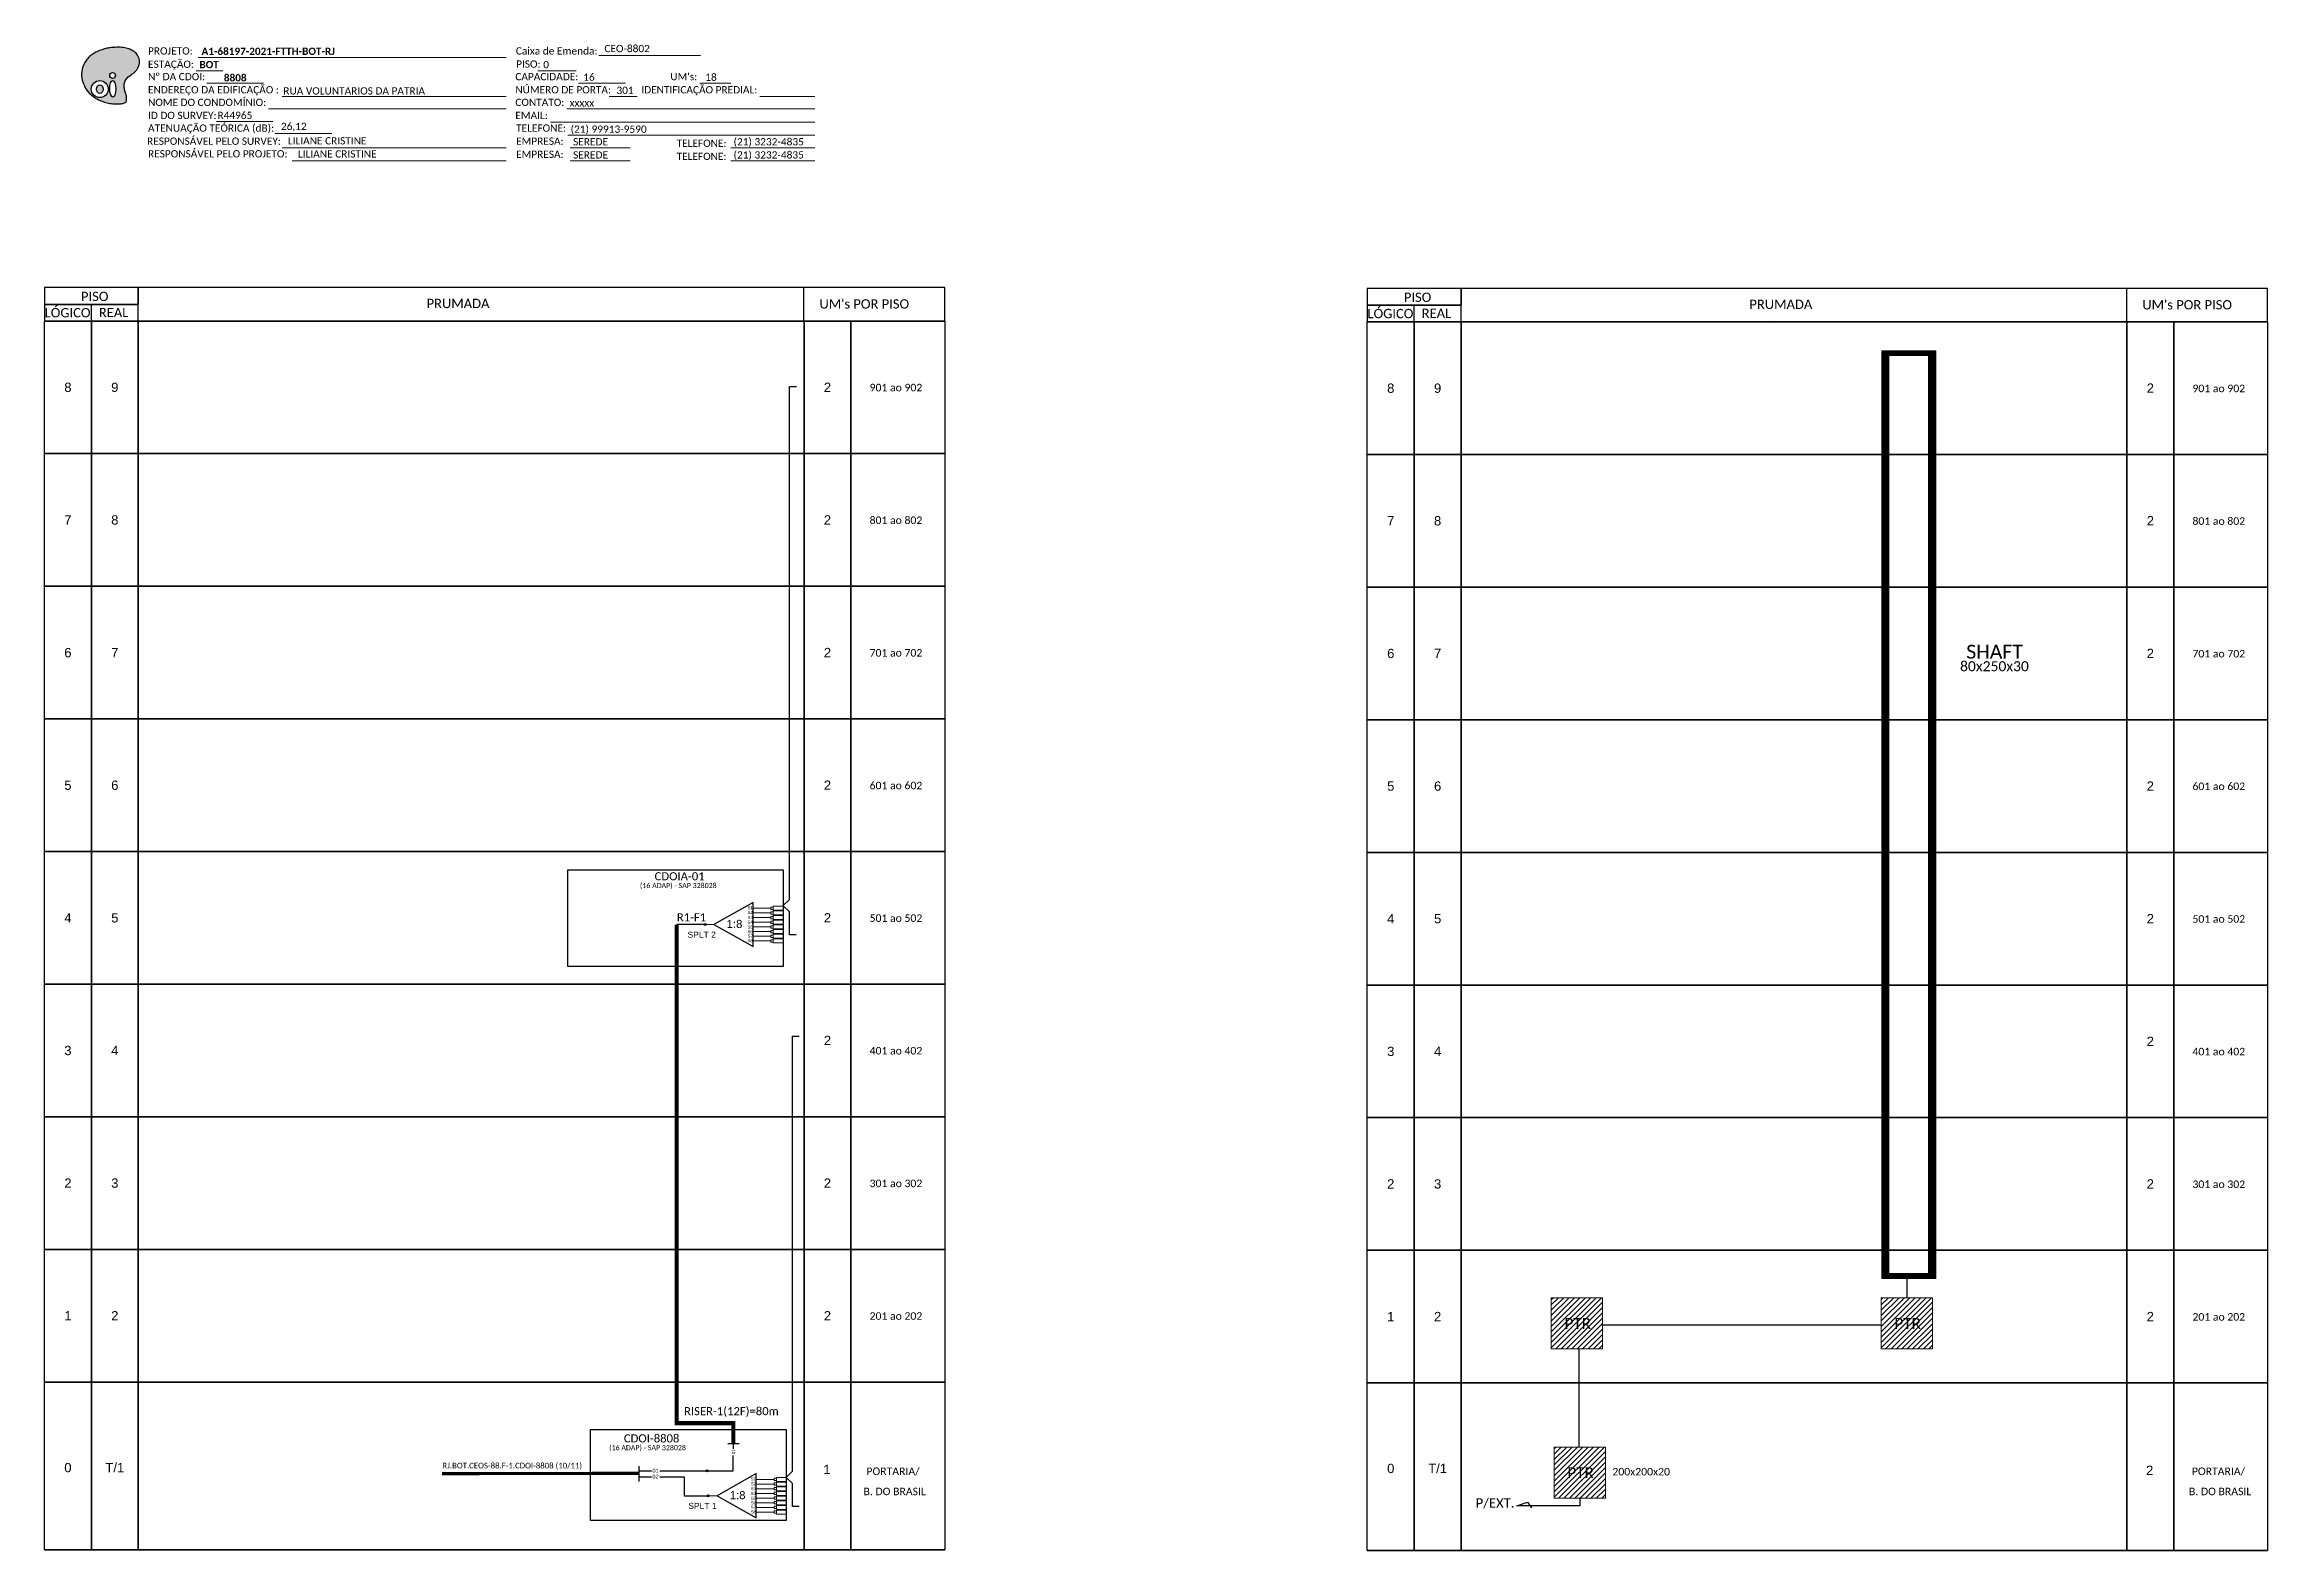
# Model space of a CAD drawing. Header units: metres. Extents: x -36 to 587728, y -8 to 9716578.
# Drawn here: x 585792 to 586340, y 9715701 to 9716073 of the extents above; entities that cross this region are included whole.
import ezdxf
from ezdxf.enums import TextEntityAlignment as Align

# ---------------------------------------------------------------- set-up
doc = ezdxf.new("R2010")
doc.units = ezdxf.units.M
doc.header["$LTSCALE"] = 0.5
doc.header["$MEASUREMENT"] = 0
doc.header["$PDMODE"] = 33
doc.header["$PDSIZE"] = 1e-05
doc.styles.add('ARIAL', font='arial.ttf')
doc.styles.get("Standard").update_dxf_attribs({"font": 'arial.ttf'})
doc.styles.add('WMF-Calibri0', font='CALIBRI.TTF')
doc.styles.add('WMF-Calibri1', font='CALIBRIB.TTF')
doc.linetypes.add('RESERVA', pattern='A,0.5,-0.15,["RESERVA",Standard,S=0.18,R=0,X=0,Y=-0.1],-1.3', length=1.95)

# ---------------------------------------------------------------- blocks, each defined once
blk = doc.blocks.new('SPLT_1-8_SC-APC')
at = {"color": 1}
blk.add_lwpolyline([(-7.37, -2.1), (-17.04, -7.55), (-7.37, -13), (-7.37, -2.1)], dxfattribs=at)
at = {"color": 3, "lineweight": 0}
for points in [[(-2.99, -3.51), (-7.37, -3.51)], [(-7.37, -4.66), (-2.99, -4.66)], [(-2.41, -3.02), (-2.41, -4)], [(-2.41, -3.02), (0, -3.02)], [(-2.41, -4), (0, -4)], [(-2.41, -4.17), (-2.41, -5.16)], [(-2.41, -4.17), (0, -4.17)], [(-2.41, -5.16), (0, -5.16)], [(-2.41, -5.32), (-2.41, -6.31)], [(-2.41, -5.32), (0, -5.32)], [(-7.37, -5.82), (-2.99, -5.82)], [(-7.37, -6.97), (-2.99, -6.97)], [(-7.37, -8.12), (-2.99, -8.12)], [(-7.37, -9.28), (-2.99, -9.28)], [(-7.37, -10.43), (-2.99, -10.43)], [(-2.41, -6.31), (0, -6.31)], [(-2.41, -6.48), (-2.41, -7.46)], [(-2.41, -6.48), (0, -6.48)], [(-2.41, -7.46), (0, -7.46)], [(-2.41, -7.63), (-2.41, -8.62)], [(-2.41, -7.63), (0, -7.63)], [(-2.41, -8.62), (0, -8.62)], [(-2.41, -8.78), (-2.41, -9.77)], [(-2.41, -8.78), (0, -8.78)], [(-2.41, -9.77), (0, -9.77)], [(-2.41, -9.94), (-2.41, -10.92)], [(-2.41, -9.94), (0, -9.94)], [(-2.41, -10.92), (0, -10.92)], [(-7.37, -11.58), (-2.99, -11.58)], [(-2.41, -11.09), (-2.41, -12.08)], [(-2.41, -11.09), (0, -11.09)], [(-2.41, -12.08), (0, -12.08)]]:
    blk.add_lwpolyline(points, dxfattribs=at)
for points in [[(-2.99, -3.22), (-2.41, -3.22), (-2.41, -3.8), (-2.99, -3.8)], [(-2.99, -4.38), (-2.41, -4.38), (-2.41, -4.95), (-2.99, -4.95)], [(-2.99, -5.53), (-2.41, -5.53), (-2.41, -6.1), (-2.99, -6.1)], [(-2.99, -6.68), (-2.41, -6.68), (-2.41, -7.26), (-2.99, -7.26)], [(-2.99, -7.84), (-2.41, -7.84), (-2.41, -8.41), (-2.99, -8.41)], [(-2.99, -8.99), (-2.41, -8.99), (-2.41, -9.56), (-2.99, -9.56)], [(-2.99, -10.14), (-2.41, -10.14), (-2.41, -10.72), (-2.99, -10.72)], [(-2.99, -11.3), (-2.41, -11.3), (-2.41, -11.87), (-2.99, -11.87)]]:
    blk.add_lwpolyline(points, close=True, dxfattribs=at)
at = {"color": 1, "lineweight": 0}
blk.add_lwpolyline([(-17.04, -7.55), (-19.26, -7.55)], dxfattribs=at)
at = {"color": 1, "style": 'ARIAL'}
for s, height, p in [('S1', 0.75, (-8.74, -3.78)), ('S2', 0.75, (-8.74, -4.97)), ('S3', 0.75, (-8.74, -6.18)), ('1:8', 2, (-13.91, -8.4)), ('S4', 0.75, (-8.74, -7.36)), ('S5', 0.75, (-8.74, -8.57)), ('S6', 0.75, (-8.74, -9.69)), ('S7', 0.75, (-8.74, -10.78)), ('S8', 0.75, (-8.74, -11.9))]:
    blk.add_text(s, height=height, dxfattribs=at).set_placement(p)
blk = doc.blocks.new('SPLITTER_')
blk.add_point((0, 0))
at = {"style": 'ARIAL', "flags": 4}
blk.add_attdef('SPLT', (0, -3.26), '', height=1.5, dxfattribs=at)
blk = doc.blocks.new('OI')
h = blk.add_hatch(color=40)
edge = h.paths.add_edge_path()
edge.add_spline(control_points=[(4.35, -0.67), (3.92, -0.99), (3.26, -1.5), (2.81, -2.59), (2.9, -3.5), (3.06, -4.27), (3.31, -4.85), (3.37, -5.39), (3.4, -5.88), (3.2, -6.4), (2.54, -6.61), (1.65, -6.63), (0.55, -6.67), (-0.56, -6.42), (-1.61, -6.14), (-2.77, -5.61), (-3.92, -4.77), (-4.89, -3.7), (-5.34, -2.65), (-5.6, -1.94), (-5.85, -0.96), (-5.71, 0.47), (-5.1, 2.02), (-4.14, 3.02), (-3.3, 3.61), (-2.37, 4.16), (-1.36, 4.44), (-0.56, 4.7), (0.79, 4.85), (2.24, 4.97), (3.79, 4.57), (4.67, 4.21), (5.44, 3.65), (5.76, 2.99), (6.03, 2.21), (6.01, 1.46), (5.72, 0.64), (5.31, 0.08), (4.88, -0.38), (4.51, -0.55), (4.35, -0.67)], knot_values=[0, 0, 0, 0, 1.60434, 2.417191, 3.427595, 4.282808, 4.776746, 5.304182, 5.888771, 6.258406, 6.858137, 7.79129, 8.986195, 10.124242, 11.187857, 12.242908, 13.953784, 15.414161, 16.515391, 17.349188, 17.675853, 19.552021, 21.515531, 22.568638, 23.63245, 24.621084, 25.782718, 26.745347, 27.142653, 29.870543, 31.004649, 31.921532, 32.709589, 33.801391, 34.042471, 35.192333, 35.971461, 36.628871, 37.254359, 37.836911, 37.836911, 37.836911, 37.836911], degree=3, periodic=0)
h.paths.add_polyline_path([(1.13, -0.87, -1), (-0.04, -0.87, -1)], flags=16)
edge = h.paths.add_edge_path(flags=16)
edge.add_ellipse((0.56, -3.59), major_axis=(-0.02, 1.71), ratio=0.361305, start_angle=0, end_angle=360)
h.paths.add_polyline_path([(-0.36, -3.62, -1), (-3.8, -3.62, -1)], flags=16)
edge = h.paths.add_edge_path(flags=0)
edge.add_ellipse((-2.08, -3.62), major_axis=(0, 0.885), ratio=0.758294, start_angle=0, end_angle=360)
at = {"color": 40}
for centre, radius in [((-2.08, -3.62), 1.72), ((0.54, -0.87), 0.587)]:
    blk.add_circle(centre, radius, dxfattribs=at)
blk.add_ellipse((-2.08, -3.62), major_axis=(0, 0.885), ratio=0.758294, start_param=-3.141592653589792, end_param=3.141592653589792, dxfattribs=at)
blk.add_ellipse((0.56, -3.59), major_axis=(-0.02, 1.71), ratio=0.361305, dxfattribs=at)
at = {"color": 40, "start_tangent": (-0.800898, -0.598801), "end_tangent": (-0.800898, -0.598801)}
blk.add_spline([(4.35, -0.67), (3.2, -1.78), (2.9, -2.54), (2.92, -3.55), (3.12, -4.38), (3.28, -4.85), (3.37, -5.37), (3.35, -5.95), (3.2, -6.29), (2.66, -6.55), (1.73, -6.63), (0.54, -6.62), (-0.58, -6.41), (-1.6, -6.11), (-2.56, -5.67), (-3.95, -4.67), (-4.89, -3.56), (-5.37, -2.56), (-5.64, -1.78), (-5.72, -1.46), (-5.63, 0.42), (-4.84, 2.22), (-4.13, 2.99), (-3.27, 3.62), (-2.4, 4.09), (-1.3, 4.47), (-0.37, 4.72), (0.02, 4.77), (2.75, 4.8), (3.85, 4.53), (4.69, 4.16), (5.31, 3.68), (5.85, 2.73), (5.93, 2.5), (5.94, 1.35), (5.67, 0.62), (5.29, 0.08), (4.84, -0.36), (4.35, -0.67)], degree=3, dxfattribs=at)
blk = doc.blocks.new('CARIMBO')
at = {"color": 7, "lineweight": 0}
for points in [[(134.48, -16.3), (159.61, -16.3)], [(35.15, -20.06), (41.7, -20.06)], [(35.66, -16.79), (111.64, -16.79)], [(119.43, -20.02), (128.92, -20.02)], [(37.81, -23.14), (51.75, -23.14)], [(56.38, -26.37), (111.64, -26.37)], [(129.48, -23.14), (141.1, -23.14)], [(137.07, -26.37), (144.01, -26.37)], [(159.42, -23.14), (167.09, -23.14)], [(174.24, -26.37), (187.8, -26.37)], [(40.13, -32.55), (54.07, -32.55)], [(52.97, -29.48), (111.64, -29.48)], [(122.56, -32.72), (187.83, -32.72)], [(126.6, -29.48), (187.83, -29.48)], [(54.67, -35.52), (68.61, -35.52)], [(126.84, -35.96), (187.83, -35.96)], [(56.38, -39.07), (111.64, -39.07)], [(58.87, -42.31), (111.64, -42.31)], [(127.45, -39.07), (142.25, -39.07)], [(127.45, -42.31), (142.25, -42.31)], [(167.06, -39.07), (187.83, -39.07)], [(167.06, -42.31), (187.83, -42.31)]]:
    blk.add_lwpolyline(points, dxfattribs=at)
at = {"color": 7, "xscale": 1.213923925163967, "yscale": 1.213923925163967, "zscale": 1.213923925163967, "rotation": 0.1532896023949059}
blk.add_blockref('OI', (13.86, -20.16), dxfattribs=at)
at = {"color": 7, "lineweight": 0, "style": 'WMF-Calibri0'}
for s, height, p in [('PROJETO:', 1.793, (23.26, -16.04)), ('Caixa de Emenda:', 1.7927, (114.02, -16.04)), ('ESTAÇÃO:', 1.793, (23.26, -19.32)), ('Nº DA CDOI:', 1.7927, (23.26, -22.39)), ('CAPACIDADE:', 1.7927, (113.91, -22.39)), ('PISO:', 1.793, (114.09, -19.28)), ("UM's:", 1.793, (152.15, -22.39)), ('ENDEREÇO DA EDIFICAÇÃO :', 1.7927, (23.26, -25.63)), ('NOME DO CONDOMÍNIO:', 1.7927, (23.26, -28.74)), ('CONTATO:', 1.793, (113.91, -28.74)), ('NÚMERO DE PORTA:', 1.7927, (113.91, -25.63)), ('IDENTIFICAÇÃO PREDIAL:', 1.7927, (144.99, -25.63)), ('ATENUAÇÃO TEÓRICA (dB):', 1.7927, (23.26, -35.09)), ('ID DO SURVEY:', 1.7927, (23.26, -31.97)), ('EMAIL:', 1.793, (113.91, -31.97)), ('RESPONSÁVEL PELO SURVEY:', 1.7927, (23.02, -38.32)), ('TELEFONE:', 1.793, (114.09, -35.09)), ('EMPRESA:', 1.793, (114.09, -38.32)), ('TELEFONE:', 1.793, (153.7, -38.83)), ('RESPONSÁVEL PELO PROJETO:', 1.7927, (23.26, -41.44)), ('EMPRESA:', 1.793, (114.09, -41.56)), ('TELEFONE:', 1.793, (153.7, -42.06))]:
    blk.add_text(s, height=height, dxfattribs=at).set_placement(p)
at = {"color": 7, "lineweight": 0, "flags": 8}
for tag, p, style in [('PROJ', (36.46, -16.13), 'WMF-Calibri1'), ('CEOS-XX', (135.87, -15.46), 'WMF-Calibri0'), ('EST', (35.94, -19.41), 'WMF-Calibri1'), ('PISO_PTR', (120.78, -19.42), 'WMF-Calibri0'), ('CAPAC.', (130.66, -22.52), 'WMF-Calibri0'), ("UC'S", (160.78, -22.54), 'WMF-Calibri0'), ('NOME_DO_COND.', (53.23, -29.02), 'WMF-Calibri0'), ('LOGRADOURO', (56.65, -25.91), 'WMF-Calibri0'), ('NOME_DO_CONTATO', (127.3, -28.89), 'WMF-Calibri0'), ('N°', (138.85, -25.77), 'WMF-Calibri0'), ('N°PREDIO', (174.94, -25.77), 'WMF-Calibri0'), ('_ID_', (40.39, -31.94), 'WMF-Calibri0'), ('O_POTEN', (56.06, -34.68), 'WMF-Calibri0'), ('EMAIL', (123.26, -32.12), 'WMF-Calibri0'), ('RES_SURVEY', (57.78, -38.23), 'WMF-Calibri0'), ('TELEFONE', (127.55, -35.36), 'WMF-Calibri0'), ('EMP_RESP_SURVEY', (128.16, -38.47), 'WMF-Calibri0'), ('CONT_RESP_SURVEY', (167.76, -38.47), 'WMF-Calibri0'), ('RES_PROJ', (60.27, -41.47), 'WMF-Calibri0'), ('EMP_RESP_PROJ', (128.16, -41.71), 'WMF-Calibri0'), ('CONT_RESP_PROJ', (167.76, -41.71), 'WMF-Calibri0')]:
    blk.add_attdef(tag, p, '', height=1.79, dxfattribs=dict(at, style=style))
at = {"color": 7, "lineweight": 0, "style": 'WMF-Calibri1', "flags": 8}
blk.add_attdef("N° CDO'S", text='', height=1.79, dxfattribs=at).set_placement((44.78, -22.68), align=Align.CENTER)

msp = doc.modelspace()

# ---------------------------------------------------------------- hatches: boundary and pattern name
at = {"lineweight": 0, "ltscale": 1.3}
h = msp.add_hatch(dxfattribs=at)
h.set_pattern_fill('ANSI31', color=2, style=0)
h.set_pattern_definition([(45, (0, 0), (-0.0883883476483, 0.0883883476483), [])])
h.paths.add_polyline_path([(586245.18, 9715997.04), (586258.46, 9715997.04), (586258.46, 9715768.06), (586245.18, 9715768.06)])
h.paths.add_polyline_path([(586246.88, 9715995.94), (586256.66, 9715995.94), (586256.66, 9715769.29), (586246.88, 9715769.29)], flags=16)
h = msp.add_hatch(color=3)
h.dxf.hatch_style = 1
edge = h.paths.add_edge_path()
edge.add_arc((585954.72, 9715855.43), 0.256, 0, 360)
h = msp.add_hatch()
h.set_pattern_fill('ANSI31', color=1, scale=7.526522, style=0)
h.set_pattern_definition([(45, (585940.7311, 9715436.2377), (-0.6652568, 0.6652568), [])])
h.paths.add_polyline_path([(586176.23, 9715763.29), (586163.58, 9715763.29), (586163.58, 9715750.64), (586176.23, 9715750.64)])
h.paths.add_polyline_path([(586166.14, 9715754.91), (586174.11, 9715754.91), (586174.11, 9715758.98), (586166.14, 9715758.98)], flags=24)
h = msp.add_hatch()
h.set_pattern_fill('ANSI31', color=1, scale=7.526522, style=0)
h.set_pattern_definition([(45, (586022.1574, 9715436.2377), (-0.6652568, 0.6652568), [])])
h.paths.add_polyline_path([(586257.65, 9715763.29), (586245.01, 9715763.29), (586245.01, 9715750.64), (586257.65, 9715750.64)])
h.paths.add_polyline_path([(586247.57, 9715754.91), (586255.53, 9715754.91), (586255.53, 9715758.98), (586247.57, 9715758.98)], flags=24)
h = msp.add_hatch()
h.set_pattern_fill('ANSI31', color=1, scale=7.526522, style=0)
h.set_pattern_definition([(45, (585941.448, 9715399.3813), (-0.6652568, 0.6652568), [])])
h.paths.add_polyline_path([(586176.94, 9715726.43), (586164.3, 9715726.43), (586164.3, 9715713.78), (586176.94, 9715713.78)])
h.paths.add_polyline_path([(586166.86, 9715718.06), (586174.82, 9715718.06), (586174.82, 9715722.12), (586166.86, 9715722.12)], flags=24)
h = msp.add_hatch(color=3)
h.dxf.hatch_style = 1
edge = h.paths.add_edge_path()
edge.add_arc((585955.21, 9715720.57), 0.256, 0, 360)
h = msp.add_hatch(color=3)
h.dxf.hatch_style = 1
edge = h.paths.add_edge_path()
edge.add_arc((585955.49, 9715714.41), 0.256, 0, 360)

# ---------------------------------------------------------------- linework, layer by layer
at = {"color": 3}
for p, q in [((586217.47, 9716004.06), (586217.62, 9716004.21)), ((586226.97, 9716004.13), (586227.05, 9716004.21)), ((585975.59, 9715861.6), (585975.59, 9715988.22)), ((585975.64, 9715988.24), (585977.29, 9715988.24)), ((585975.56, 9715858.56), (585973.99, 9715860.07)), ((585974.02, 9715860.11), (585975.59, 9715861.62)), ((585975.56, 9715852.9), (585975.56, 9715858.56)), ((585977.22, 9715852.9), (585975.56, 9715852.9)), ((585976.32, 9715720.43), (585976.32, 9715827.84)), ((585976.32, 9715827.84), (585977.97, 9715827.84)), ((586251.39, 9715763.33), (586251.39, 9715768.06)), ((586170.39, 9715750.64), (586170.39, 9715726.43)), ((585974.75, 9715718.94), (585976.32, 9715720.45)), ((585976.32, 9715717.43), (585974.75, 9715718.94)), ((585976.32, 9715711.77), (585976.32, 9715717.43)), ((585977.97, 9715711.77), (585976.32, 9715711.77))]:
    msp.add_line(p, q, dxfattribs=at)
at = {"color": 1}
msp.add_line((585938.37, 9715721.69), (585938.37, 9715717.93), dxfattribs=at)
at = {"color": 0}
for points in [[(585791.72, 9716008.53), (585814.87, 9716008.53), (585814.87, 9716012.65), (585791.72, 9716012.65)], [(586118.17, 9716008.33), (586141.32, 9716008.33), (586141.32, 9716012.44), (586118.17, 9716012.44)], [(585791.72, 9716004.42), (585814.87, 9716004.42), (585814.87, 9716008.53), (585791.72, 9716008.53)], [(586118.17, 9716004.21), (586141.32, 9716004.21), (586141.32, 9716008.33), (586118.17, 9716008.33)]]:
    msp.add_lwpolyline(points, close=True, dxfattribs=at)
for points in [[(585814.87, 9716004.42), (586013.88, 9716004.42), (586013.88, 9716012.65), (585814.87, 9716012.65), (585814.87, 9716012.65), (585814.87, 9716008.53)], [(585979.14, 9716004.42), (585979.14, 9716012.65)], [(586141.32, 9716004.21), (586340.33, 9716004.21), (586340.33, 9716012.44), (586141.32, 9716012.44), (586141.32, 9716012.44), (586141.32, 9716008.33)], [(586305.6, 9716004.21), (586305.6, 9716012.44)], [(585803.29, 9716004.42), (585803.29, 9716008.53)], [(586129.75, 9716004.21), (586129.75, 9716008.33)], [(585803.29, 9716004.42), (585791.72, 9716004.42)], [(585791.72, 9716004.42), (585803.29, 9716004.42)], [(585814.87, 9716004.42), (585803.29, 9716004.42)], [(585803.29, 9716004.42), (585814.87, 9716004.42)], [(585979.16, 9716004.42), (585814.87, 9716004.42)], [(585990.73, 9716004.42), (585979.16, 9716004.42)], [(585979.16, 9716004.42), (585990.73, 9716004.42)], [(586013.88, 9716004.42), (585990.73, 9716004.42)], [(585990.73, 9716004.42), (586013.88, 9716004.42)], [(586118.17, 9716004.21), (586129.75, 9716004.21)], [(586129.75, 9716004.21), (586118.17, 9716004.21)], [(586129.75, 9716004.21), (586141.32, 9716004.21)], [(586141.32, 9716004.21), (586129.75, 9716004.21)], [(586305.61, 9716004.21), (586141.32, 9716004.21)], [(586305.61, 9716004.21), (586317.19, 9716004.21)], [(586317.19, 9716004.21), (586305.61, 9716004.21)], [(586317.19, 9716004.21), (586340.33, 9716004.21)], [(586340.33, 9716004.21), (586317.19, 9716004.21)], [(585791.72, 9715701.08), (585803.29, 9715701.08)], [(585803.29, 9715701.08), (585814.87, 9715701.08)], [(585814.87, 9715701.08), (585979.16, 9715701.08)], [(585979.16, 9715701.08), (585990.73, 9715701.08)], [(585990.73, 9715701.08), (586013.88, 9715701.08)], [(586118.17, 9715700.88), (586129.75, 9715700.88)], [(586129.75, 9715700.88), (586141.32, 9715700.88)], [(586141.32, 9715700.88), (586305.61, 9715700.88)], [(586305.61, 9715700.88), (586317.19, 9715700.88)], [(586317.19, 9715700.88), (586340.33, 9715700.88)]]:
    msp.add_lwpolyline(points)
for points in [[(585791.72, 9716004.42), (585803.29, 9716004.42), (585803.29, 9715971.68), (585791.72, 9715971.68)], [(585803.29, 9716004.42), (585814.87, 9716004.42), (585814.87, 9715971.68), (585803.29, 9715971.68)], [(585814.87, 9716004.42), (585979.16, 9716004.42), (585979.16, 9715971.68), (585814.87, 9715971.68)], [(585979.16, 9716004.42), (585990.73, 9716004.42), (585990.73, 9715971.68), (585979.16, 9715971.68)], [(585990.73, 9716004.42), (586013.88, 9716004.42), (586013.88, 9715971.68), (585990.73, 9715971.68)], [(586118.17, 9716004.21), (586129.75, 9716004.21), (586129.75, 9715971.47), (586118.17, 9715971.47)], [(586129.75, 9716004.21), (586141.32, 9716004.21), (586141.32, 9715971.47), (586129.75, 9715971.47)], [(586141.32, 9716004.21), (586305.61, 9716004.21), (586305.61, 9715971.47), (586141.32, 9715971.47)], [(586305.61, 9716004.21), (586317.19, 9716004.21), (586317.19, 9715971.47), (586305.61, 9715971.47)], [(586317.19, 9716004.21), (586340.33, 9716004.21), (586340.33, 9715971.47), (586317.19, 9715971.47)], [(585791.72, 9715971.68), (585803.29, 9715971.68), (585803.29, 9715938.93), (585791.72, 9715938.93)], [(585803.29, 9715971.68), (585814.87, 9715971.68), (585814.87, 9715938.93), (585803.29, 9715938.93)], [(585814.87, 9715971.68), (585979.16, 9715971.68), (585979.16, 9715938.93), (585814.87, 9715938.93)], [(585979.16, 9715971.68), (585990.73, 9715971.68), (585990.73, 9715938.93), (585979.16, 9715938.93)], [(585990.73, 9715971.68), (586013.88, 9715971.68), (586013.88, 9715938.93), (585990.73, 9715938.93)], [(586118.17, 9715971.47), (586129.75, 9715971.47), (586129.75, 9715938.73), (586118.17, 9715938.73)], [(586129.75, 9715971.47), (586141.32, 9715971.47), (586141.32, 9715938.73), (586129.75, 9715938.73)], [(586141.32, 9715971.47), (586305.61, 9715971.47), (586305.61, 9715938.73), (586141.32, 9715938.73)], [(586305.61, 9715971.47), (586317.19, 9715971.47), (586317.19, 9715938.73), (586305.61, 9715938.73)], [(586317.19, 9715971.47), (586340.33, 9715971.47), (586340.33, 9715938.73), (586317.19, 9715938.73)], [(585791.72, 9715938.93), (585803.29, 9715938.93), (585803.29, 9715906.19), (585791.72, 9715906.19)], [(585803.29, 9715938.93), (585814.87, 9715938.93), (585814.87, 9715906.19), (585803.29, 9715906.19)], [(585814.87, 9715938.93), (585979.16, 9715938.93), (585979.16, 9715906.19), (585814.87, 9715906.19)], [(585979.16, 9715938.93), (585990.73, 9715938.93), (585990.73, 9715906.19), (585979.16, 9715906.19)], [(585990.73, 9715938.93), (586013.88, 9715938.93), (586013.88, 9715906.19), (585990.73, 9715906.19)], [(586118.17, 9715938.73), (586129.75, 9715938.73), (586129.75, 9715905.98), (586118.17, 9715905.98)], [(586129.75, 9715938.73), (586141.32, 9715938.73), (586141.32, 9715905.98), (586129.75, 9715905.98)], [(586141.32, 9715938.73), (586305.61, 9715938.73), (586305.61, 9715905.98), (586141.32, 9715905.98)], [(586305.61, 9715938.73), (586317.19, 9715938.73), (586317.19, 9715905.98), (586305.61, 9715905.98)], [(586317.19, 9715938.73), (586340.33, 9715938.73), (586340.33, 9715905.98), (586317.19, 9715905.98)], [(585791.72, 9715906.19), (585803.29, 9715906.19), (585803.29, 9715873.45), (585791.72, 9715873.45)], [(585803.29, 9715906.19), (585814.87, 9715906.19), (585814.87, 9715873.45), (585803.29, 9715873.45)], [(585814.87, 9715906.19), (585979.16, 9715906.19), (585979.16, 9715873.45), (585814.87, 9715873.45)], [(585979.16, 9715906.19), (585990.73, 9715906.19), (585990.73, 9715873.45), (585979.16, 9715873.45)], [(585990.73, 9715906.19), (586013.88, 9715906.19), (586013.88, 9715873.45), (585990.73, 9715873.45)], [(586118.17, 9715905.98), (586129.75, 9715905.98), (586129.75, 9715873.24), (586118.17, 9715873.24)], [(586129.75, 9715905.98), (586141.32, 9715905.98), (586141.32, 9715873.24), (586129.75, 9715873.24)], [(586141.32, 9715905.98), (586305.61, 9715905.98), (586305.61, 9715873.24), (586141.32, 9715873.24)], [(586305.61, 9715905.98), (586317.19, 9715905.98), (586317.19, 9715873.24), (586305.61, 9715873.24)], [(586317.19, 9715905.98), (586340.33, 9715905.98), (586340.33, 9715873.24), (586317.19, 9715873.24)], [(585791.72, 9715873.45), (585803.29, 9715873.45), (585803.29, 9715840.7), (585791.72, 9715840.7)], [(585803.29, 9715873.45), (585814.87, 9715873.45), (585814.87, 9715840.7), (585803.29, 9715840.7)], [(585814.87, 9715873.45), (585979.16, 9715873.45), (585979.16, 9715840.7), (585814.87, 9715840.7)], [(585979.16, 9715873.45), (585990.73, 9715873.45), (585990.73, 9715840.7), (585979.16, 9715840.7)], [(585990.73, 9715873.45), (586013.88, 9715873.45), (586013.88, 9715840.7), (585990.73, 9715840.7)], [(586118.17, 9715873.24), (586129.75, 9715873.24), (586129.75, 9715840.49), (586118.17, 9715840.49)], [(586129.75, 9715873.24), (586141.32, 9715873.24), (586141.32, 9715840.49), (586129.75, 9715840.49)], [(586141.32, 9715873.24), (586305.61, 9715873.24), (586305.61, 9715840.49), (586141.32, 9715840.49)], [(586305.61, 9715873.24), (586317.19, 9715873.24), (586317.19, 9715840.49), (586305.61, 9715840.49)], [(586317.19, 9715873.24), (586340.33, 9715873.24), (586340.33, 9715840.49), (586317.19, 9715840.49)], [(585791.72, 9715840.7), (585803.29, 9715840.7), (585803.29, 9715807.96), (585791.72, 9715807.96)], [(585803.29, 9715840.7), (585814.87, 9715840.7), (585814.87, 9715807.96), (585803.29, 9715807.96)], [(585814.87, 9715840.7), (585979.16, 9715840.7), (585979.16, 9715807.96), (585814.87, 9715807.96)], [(585979.16, 9715840.7), (585990.73, 9715840.7), (585990.73, 9715807.96), (585979.16, 9715807.96)], [(585990.73, 9715840.7), (586013.88, 9715840.7), (586013.88, 9715807.96), (585990.73, 9715807.96)], [(586118.17, 9715840.49), (586129.75, 9715840.49), (586129.75, 9715807.75), (586118.17, 9715807.75)], [(586129.75, 9715840.49), (586141.32, 9715840.49), (586141.32, 9715807.75), (586129.75, 9715807.75)], [(586141.32, 9715840.49), (586305.61, 9715840.49), (586305.61, 9715807.75), (586141.32, 9715807.75)], [(586305.61, 9715840.49), (586317.19, 9715840.49), (586317.19, 9715807.75), (586305.61, 9715807.75)], [(586317.19, 9715840.49), (586340.33, 9715840.49), (586340.33, 9715807.75), (586317.19, 9715807.75)], [(585791.72, 9715807.96), (585803.29, 9715807.96), (585803.29, 9715775.22), (585791.72, 9715775.22)], [(585803.29, 9715807.96), (585814.87, 9715807.96), (585814.87, 9715775.22), (585803.29, 9715775.22)], [(585814.87, 9715807.96), (585979.16, 9715807.96), (585979.16, 9715775.22), (585814.87, 9715775.22)], [(585979.16, 9715807.96), (585990.73, 9715807.96), (585990.73, 9715775.22), (585979.16, 9715775.22)], [(585990.73, 9715807.96), (586013.88, 9715807.96), (586013.88, 9715775.22), (585990.73, 9715775.22)], [(586118.17, 9715807.75), (586129.75, 9715807.75), (586129.75, 9715775.01), (586118.17, 9715775.01)], [(586129.75, 9715807.75), (586141.32, 9715807.75), (586141.32, 9715775.01), (586129.75, 9715775.01)], [(586141.32, 9715807.75), (586305.61, 9715807.75), (586305.61, 9715775.01), (586141.32, 9715775.01)], [(586305.61, 9715807.75), (586317.19, 9715807.75), (586317.19, 9715775.01), (586305.61, 9715775.01)], [(586317.19, 9715807.75), (586340.33, 9715807.75), (586340.33, 9715775.01), (586317.19, 9715775.01)], [(585791.72, 9715775.22), (585803.29, 9715775.22), (585803.29, 9715742.47), (585791.72, 9715742.47)], [(585803.29, 9715775.22), (585814.87, 9715775.22), (585814.87, 9715742.47), (585803.29, 9715742.47)], [(585814.87, 9715775.22), (585979.16, 9715775.22), (585979.16, 9715742.47), (585814.87, 9715742.47)], [(585979.16, 9715775.22), (585990.73, 9715775.22), (585990.73, 9715742.47), (585979.16, 9715742.47)], [(585990.73, 9715775.22), (586013.88, 9715775.22), (586013.88, 9715742.47), (585990.73, 9715742.47)], [(586118.17, 9715775.01), (586129.75, 9715775.01), (586129.75, 9715742.26), (586118.17, 9715742.26)], [(586129.75, 9715775.01), (586141.32, 9715775.01), (586141.32, 9715742.26), (586129.75, 9715742.26)], [(586141.32, 9715775.01), (586305.61, 9715775.01), (586305.61, 9715742.26), (586141.32, 9715742.26)], [(586305.61, 9715775.01), (586317.19, 9715775.01), (586317.19, 9715742.26), (586305.61, 9715742.26)], [(586317.19, 9715775.01), (586340.33, 9715775.01), (586340.33, 9715742.26), (586317.19, 9715742.26)], [(585791.72, 9715742.47), (585803.29, 9715742.47), (585803.29, 9715701.08), (585791.72, 9715701.08)], [(585803.29, 9715742.47), (585814.87, 9715742.47), (585814.87, 9715701.08), (585803.29, 9715701.08)], [(585814.87, 9715742.47), (585979.16, 9715742.47), (585979.16, 9715701.08), (585814.87, 9715701.08)], [(585979.16, 9715742.47), (585990.73, 9715742.47), (585990.73, 9715701.08), (585979.16, 9715701.08)], [(585990.73, 9715742.47), (586013.88, 9715742.47), (586013.88, 9715701.08), (585990.73, 9715701.08)], [(586118.17, 9715742.26), (586129.75, 9715742.26), (586129.75, 9715700.88), (586118.17, 9715700.88)], [(586129.75, 9715742.26), (586141.32, 9715742.26), (586141.32, 9715700.88), (586129.75, 9715700.88)], [(586141.32, 9715742.26), (586305.61, 9715742.26), (586305.61, 9715700.88), (586141.32, 9715700.88)], [(586305.61, 9715742.26), (586317.19, 9715742.26), (586317.19, 9715700.88), (586305.61, 9715700.88)], [(586317.19, 9715742.26), (586340.33, 9715742.26), (586340.33, 9715700.88), (586317.19, 9715700.88)]]:
    msp.add_lwpolyline(points, close=True)
at = {"lineweight": 0}
for points in [[(586245.18, 9715997.04), (586258.46, 9715997.04), (586258.46, 9715768.06), (586245.18, 9715768.06)], [(586246.88, 9715995.94), (586256.66, 9715995.94), (586256.66, 9715769.29), (586246.88, 9715769.29)]]:
    msp.add_lwpolyline(points, close=True, dxfattribs=at)
at = {"color": 1}
for points in [[(585973.98, 9715845.06), (585973.98, 9715845.06), (585973.98, 9715845.06), (585920.85, 9715845.06), (585920.85, 9715868.95), (585920.85, 9715868.95)], [(586170.62, 9715713.78), (586170.62, 9715711.89), (586155.07, 9715711.89), (586157.69, 9715712.82), (586158.7, 9715711.46)]]:
    msp.add_lwpolyline(points, dxfattribs=at)
for points in [[(585920.85, 9715868.95), (585973.98, 9715868.95), (585973.98, 9715845.06), (585920.85, 9715845.06)], [(585926.51, 9715730.79), (585974.72, 9715730.79), (585974.72, 9715708.28), (585926.51, 9715708.28)]]:
    msp.add_lwpolyline(points, close=True, dxfattribs=at)
at = {"color": 5, "const_width": 1}
msp.add_lwpolyline([(585947.76, 9715855.43), (585947.76, 9715732.32), (585961.72, 9715732.32), (585961.72, 9715727.29)], dxfattribs=at)
at = {"color": 5}
for points in [[(585954.72, 9715855.43), (585947.76, 9715855.43)], [(585960.37, 9715727.29), (585963.15, 9715727.29)], [(585955.21, 9715720.57), (585961.72, 9715720.57), (585961.72, 9715724.33)]]:
    msp.add_lwpolyline(points, dxfattribs=at)
at = {"color": 0, "lineweight": 0}
for points in [[(586163.58, 9715763.29), (586176.23, 9715763.29), (586176.23, 9715750.64), (586163.58, 9715750.64)], [(586245.01, 9715763.29), (586257.65, 9715763.29), (586257.65, 9715750.64), (586245.01, 9715750.64)], [(586164.3, 9715726.43), (586176.94, 9715726.43), (586176.94, 9715713.78), (586164.3, 9715713.78)]]:
    msp.add_lwpolyline(points, close=True, dxfattribs=at)
at = {"color": 3}
for points in [[(586176.22, 9715756.58), (586245, 9715756.58)], [(585938.37, 9715720.58), (585941.53, 9715720.57)], [(585943.6, 9715720.57), (585955.21, 9715720.57)]]:
    msp.add_lwpolyline(points, dxfattribs=at)
at = {"color": 8, "linetype": 'RESERVA', "ltscale": 4}
msp.add_lwpolyline([(585961.72, 9715727.29), (585961.72, 9715725.97)], dxfattribs=at)
at = {"color": 1}
msp.add_lwpolyline([(585889.81, 9715719.88, 0.8, 0.8, 0), (585938.37, 9715719.92, 0.8, 0.8, 0)], format="xyseb", dxfattribs=at)
at = {"color": 2}
for points in [[(585938.37, 9715719.11), (585941.53, 9715719.11)], [(585943.6, 9715719.11), (585949.6, 9715719.11), (585949.6, 9715714.41), (585955.46, 9715714.41)]]:
    msp.add_lwpolyline(points, dxfattribs=at)
at = {"color": 3}
for centre in [(585954.72, 9715855.43), (585955.21, 9715720.57), (585955.49, 9715714.41)]:
    msp.add_circle(centre, 0.256, dxfattribs=at)

# ---------------------------------------------------------------- block references
ref = msp.add_blockref('CARIMBO', (585794.02, 9716086.24))
ref.add_attrib('PROJ', 'A1-68197-2021-FTTH-BOT-RJ', (585830.48, 9716070.11), dxfattribs={"color": 7, "lineweight": 0, "height": 1.7927, "style": 'WMF-Calibri1'})
ref.add_attrib('EST', 'BOT', (585829.96, 9716066.83), dxfattribs={"color": 7, "lineweight": 0, "height": 1.793, "style": 'WMF-Calibri1'})
ref.add_attrib("N° CDO'S", '8808', dxfattribs={"color": 7, "lineweight": 0, "height": 1.793, "style": 'WMF-Calibri1'}).set_placement((585838.8, 9716063.57), align=Align.CENTER)
ref.add_attrib('LOGRADOURO', 'RUA VOLUNTARIOS DA PATRIA', (585850.67, 9716060.33), dxfattribs={"color": 7, "lineweight": 0, "height": 1.7927, "style": 'WMF-Calibri0'})
ref.add_attrib('_ID_', 'R44965', (585834.42, 9716054.3), dxfattribs={"color": 7, "lineweight": 0, "height": 1.793, "style": 'WMF-Calibri0'})
ref.add_attrib('O_POTEN', '26,12', (585850.08, 9716051.57), dxfattribs={"color": 7, "lineweight": 0, "height": 1.793, "style": 'WMF-Calibri0'})
ref.add_attrib('RES_SURVEY', 'LILIANE CRISTINE', (585851.8, 9716048.01), dxfattribs={"color": 7, "lineweight": 0, "height": 1.7927, "style": 'WMF-Calibri0'})
ref.add_attrib('RES_PROJ', 'LILIANE CRISTINE', (585854.29, 9716044.77), dxfattribs={"color": 7, "lineweight": 0, "height": 1.7927, "style": 'WMF-Calibri0'})
ref.add_attrib('CEOS-XX', 'CEO-8802', (585929.9, 9716070.79), dxfattribs={"color": 7, "lineweight": 0, "height": 1.793, "style": 'WMF-Calibri0'})
ref.add_attrib('CAPAC.', '16', (585924.68, 9716063.73), dxfattribs={"color": 7, "lineweight": 0, "height": 1.793, "style": 'WMF-Calibri0'})
ref.add_attrib("UC'S", '18', (585954.8, 9716063.71), dxfattribs={"color": 7, "lineweight": 0, "height": 1.793, "style": 'WMF-Calibri0'})
ref.add_attrib('PISO_PTR', '0', (585914.81, 9716066.82), dxfattribs={"color": 7, "lineweight": 0, "height": 1.79, "style": 'WMF-Calibri0'})
ref.add_attrib('N°', '301', (585932.87, 9716060.47), dxfattribs={"color": 7, "lineweight": 0, "height": 1.793, "style": 'WMF-Calibri0'})
ref.add_attrib('NOME_DO_CONTATO', 'xxxxx', (585921.32, 9716057.36), dxfattribs={"color": 7, "lineweight": 0, "height": 1.793, "style": 'WMF-Calibri0'})
ref.add_attrib('TELEFONE', '(21) 99913-9590', (585921.57, 9716050.88), dxfattribs={"color": 7, "lineweight": 0, "height": 1.7927, "style": 'WMF-Calibri0'})
ref.add_attrib('EMP_RESP_SURVEY', 'SEREDE', (585922.18, 9716047.77), dxfattribs={"color": 7, "lineweight": 0, "height": 1.793, "style": 'WMF-Calibri0'})
ref.add_attrib('EMP_RESP_PROJ', 'SEREDE', (585922.18, 9716044.53), dxfattribs={"color": 7, "lineweight": 0, "height": 1.793, "style": 'WMF-Calibri0'})
ref.add_attrib('CONT_RESP_SURVEY', '(21) 3232-4835', (585961.78, 9716047.77), dxfattribs={"color": 7, "lineweight": 0, "height": 1.7927, "style": 'WMF-Calibri0'})
ref.add_attrib('CONT_RESP_PROJ', '(21) 3232-4835', (585961.78, 9716044.53), dxfattribs={"color": 7, "lineweight": 0, "height": 1.7927, "style": 'WMF-Calibri0'})
for p in [(585973.98, 9715862.97), (585974.75, 9715721.96)]:
    msp.add_blockref('SPLT_1-8_SC-APC', p, dxfattribs=at)
ref = msp.add_blockref('SPLITTER_', (585957.14, 9715714.41), dxfattribs=dict(xscale=-1))
ref.add_attrib('SPLT', 'SPLT 1', (585950.61, 9715711.15), dxfattribs={"height": 1.5, "style": 'ARIAL'})

# ---------------------------------------------------------------- texts
at = {"color": 0, "style": 'WMF-Calibri0'}
for s, p in [('  LÓGICO', (585790.14, 9716005.32)), ('     PISO', (585796.68, 9716009.34)), ('    REAL', (585801.9, 9716005.37)), ('PRUMADA', (585886.02, 9716007.6)), ("UM's POR PISO", (585982.98, 9716007.49)), ('  LÓGICO', (586116.59, 9716005.11)), ('     PISO', (586123.14, 9716009.13)), ('    REAL', (586128.35, 9716005.16)), ('PRUMADA', (586212.47, 9716007.39)), ("UM's POR PISO", (586309.43, 9716007.28))]:
    msp.add_text(s, height=2.3, dxfattribs=at).set_placement(p)
for s, height, style, p in [('901 ao 902', 1.854, 'WMF-Calibri0', (585995.35, 9715987.06)), ('901 ao 902', 1.854, 'WMF-Calibri0', (586321.8, 9715986.85)), ('801 ao 802', 1.854, 'WMF-Calibri0', (585995.35, 9715954.31)), ('801 ao 802', 1.854, 'WMF-Calibri0', (586321.8, 9715954.1)), ('SHAFT', 3.44, 'WMF-Calibri0', (586265.98, 9715921.06)), ('701 ao 702', 1.854, 'WMF-Calibri0', (585995.35, 9715921.57)), ('80x250x30', 2.469, 'WMF-Calibri0', (586264.45, 9715917.96)), ('701 ao 702', 1.854, 'WMF-Calibri0', (586321.8, 9715921.36)), ('601 ao 602', 1.854, 'WMF-Calibri0', (585995.35, 9715888.82)), ('601 ao 602', 1.854, 'WMF-Calibri0', (586321.8, 9715888.62)), ('SPLT 2', 1.5, 'ARIAL', (585950.41, 9715852.17)), ('501 ao 502', 1.854, 'WMF-Calibri0', (585995.35, 9715856.08)), ('501 ao 502', 1.854, 'WMF-Calibri0', (586321.8, 9715855.87)), ('401 ao 402', 1.854, 'WMF-Calibri0', (585995.35, 9715823.34)), ('401 ao 402', 1.854, 'WMF-Calibri0', (586321.8, 9715823.13)), ('301 ao 302', 1.854, 'WMF-Calibri0', (585995.35, 9715790.59)), ('301 ao 302', 1.854, 'WMF-Calibri0', (586321.8, 9715790.38)), ('201 ao 202', 1.854, 'WMF-Calibri0', (585995.35, 9715757.85)), ('201 ao 202', 1.854, 'WMF-Calibri0', (586321.8, 9715757.64)), ('PTR', 2.711, 'WMF-Calibri0', (586166.82, 9715755.6)), ('PTR', 2.711, 'WMF-Calibri0', (586248.25, 9715755.6)), ('PORTARIA/', 1.854, 'WMF-Calibri0', (585994.57, 9715719.52)), ('PTR', 2.711, 'WMF-Calibri0', (586167.54, 9715718.75)), ('200x200x20', 1.854, 'WMF-Calibri0', (586178.65, 9715719.42)), ('PORTARIA/', 1.854, 'WMF-Calibri0', (586321.66, 9715719.52)), ('B. DO BRASIL', 1.8536, 'WMF-Calibri0', (585993.85, 9715714.54)), ('B. DO BRASIL', 1.8536, 'WMF-Calibri0', (586320.94, 9715714.54)), ('P/EXT.', 2.317, 'WMF-Calibri0', (586144.92, 9715711.46))]:
    msp.add_text(s, height=height, dxfattribs=dict(style=style)).set_placement(p)
at = {"color": 1, "style": 'WMF-Calibri0'}
for p in [(585948.14, 9715864.42), (585940.55, 9715725.65)]:
    msp.add_text('(16 ADAP) - SAP 328028', height=1.25, dxfattribs=at).set_placement(p, align=Align.CENTER)
for s, height, p in [('CDOIA-01', 2, (585942.29, 9715866.34)), ('CDOI-8808', 2, (585934.7, 9715727.57)), ('RJ.BOT.CEOS-88.F-1.CDOI-8808 (10/11)', 1.3876, (585889.91, 9715721.15))]:
    msp.add_text(s, height=height, dxfattribs=at).set_placement(p)
at = {"color": 5, "style": 'WMF-Calibri0'}
msp.add_text('R1-F1', height=2, dxfattribs=at).set_placement((585951.4, 9715857.22), align=Align.MIDDLE_CENTER)
msp.add_text('RISER-1(12F)=80m', height=2, dxfattribs=at).set_placement((585949.57, 9715734.29))
at = {"style": 'ARIAL'}
for s, p in [('01', (585942.53, 9715720.57)), ('02', (585942.53, 9715719.11))]:
    msp.add_text(s, height=1, dxfattribs=at).set_placement(p, align=Align.MIDDLE_CENTER)
msp.add_text('01', height=0.75, rotation=90, dxfattribs=at).set_placement((585961.77, 9715725.26), align=Align.MIDDLE_CENTER)
at = {"style": 'ARIAL', "flags": 12}
for tag, p in [('8', (585797.51, 9715988.05)), ('9', (585809.08, 9715988.05)), ('2', (585984.95, 9715988.06)), ('8', (586123.96, 9715987.84)), ('9', (586135.53, 9715987.84)), ('2', (586311.4, 9715987.85)), ('7', (585797.51, 9715955.31)), ('8', (585809.08, 9715955.31)), ('2', (585984.95, 9715955.31)), ('7', (586123.96, 9715955.1)), ('8', (586135.53, 9715955.1)), ('2', (586311.4, 9715955.11)), ('6', (585797.51, 9715922.56)), ('7', (585809.08, 9715922.56)), ('2', (585984.95, 9715922.57)), ('6', (586123.96, 9715922.35)), ('7', (586135.53, 9715922.35)), ('2', (586311.4, 9715922.36)), ('6', (585809.08, 9715889.82)), ('2', (585984.95, 9715889.83)), ('5', (585797.51, 9715889.82)), ('5', (586123.96, 9715889.61)), ('6', (586135.53, 9715889.61)), ('2', (586311.4, 9715889.62)), ('4', (585797.51, 9715857.08)), ('5', (585809.08, 9715857.08)), ('2', (585984.95, 9715857.08)), ('4', (586123.96, 9715856.87)), ('5', (586135.53, 9715856.87)), ('2', (586311.4, 9715856.87)), ('3', (585797.51, 9715824.33)), ('4', (585809.08, 9715824.33)), ('2', (585984.95, 9715826.81)), ('3', (586123.96, 9715824.12)), ('4', (586135.53, 9715824.12)), ('2', (586311.4, 9715826.6)), ('2', (585797.51, 9715791.59)), ('3', (585809.08, 9715791.59)), ('2', (585984.95, 9715791.59)), ('2', (586123.96, 9715791.39)), ('3', (586135.53, 9715791.38)), ('2', (586311.4, 9715791.39)), ('1', (585797.51, 9715758.85)), ('2', (585809.08, 9715758.85)), ('2', (585984.95, 9715758.85)), ('1', (586123.96, 9715758.64)), ('2', (586135.53, 9715758.64)), ('2', (586311.4, 9715758.64)), ('0', (585797.51, 9715721.36)), ('T/1', (585809.08, 9715721.36)), ('1', (585984.8, 9715720.9)), ('0', (586123.96, 9715721.15)), ('T/1', (586135.53, 9715721.15)), ('2', (586311.25, 9715720.69))]:
    msp.add_attdef(tag, text='XX', height=2.3, dxfattribs=at).set_placement(p, align=Align.MIDDLE_CENTER)

doc.saveas('drawing.dxf')
